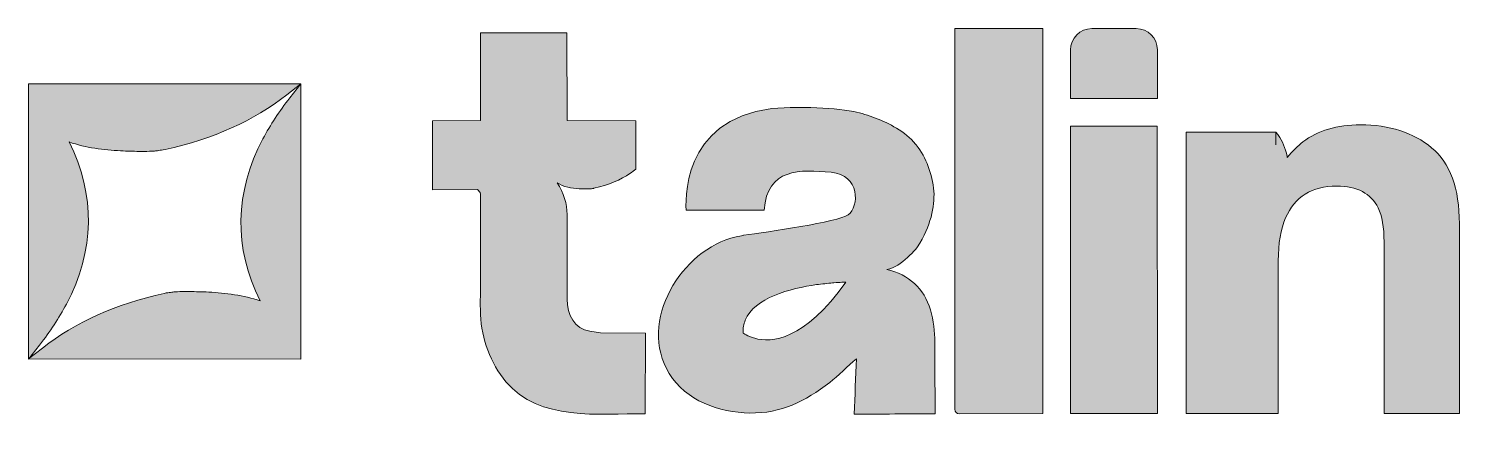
# Model space of a CAD drawing. Header units: centimetres. Extents: x -8 to 123, y -18 to 6.
# Drawn here: x 99.73 to 109.73, y -7.9 to -5.15 of the extents above; entities that cross this region are included whole.
import ezdxf

# ---------------------------------------------------------------- set-up
doc = ezdxf.new("R2010")
doc.units = ezdxf.units.CM
doc.header["$MEASUREMENT"] = 0
doc.layers.add('Layer 1', color=7, linetype='Continuous', lineweight=0)

msp = doc.modelspace()

# ---------------------------------------------------------------- hatches: boundary and pattern name
at = {"layer": 'Layer 1', "true_color": 0x000000, "transparency": 33554687}
h = msp.add_hatch(color=18, dxfattribs=at)
h.dxf.hatch_style = 2
edge = h.paths.add_edge_path()
edge.add_spline(control_points=[(103.6549, -7.2665), (103.5501, -7.2499), (103.497, -7.1514), (103.4964, -7.0409), (103.4964, -7.0409), (103.4964, -6.4491), (103.4964, -6.4491), (103.4964, -6.3739), (103.4732, -6.2994), (103.428, -6.2275), (103.4712, -6.2594), (103.5276, -6.2661), (103.582, -6.2694), (103.5886, -6.2701), (103.5972, -6.2707), (103.6052, -6.2701), (103.6145, -6.2707), (103.6224, -6.2707), (103.6304, -6.2707), (103.6417, -6.2714), (103.6516, -6.2707), (103.6596, -6.2701), (103.6622, -6.2701), (103.6642, -6.2701), (103.6662, -6.2694), (103.6709, -6.2687), (103.6755, -6.2681), (103.6801, -6.2674), (103.6815, -6.2674), (103.6828, -6.2674), (103.6841, -6.2667), (103.789, -6.2434), (103.8712, -6.2068), (103.9362, -6.1629), (103.9508, -6.1529), (103.9648, -6.1429), (103.9774, -6.1323), (103.978, -6.1316), (103.978, -6.1316), (103.9787, -6.131), (103.9787, -6.131), (103.9774, -6.131), (103.9774, -6.131), (103.9774, -6.131), (103.9774, -5.7948), (103.9774, -5.7948), (103.9774, -5.7948), (103.4964, -5.7935), (103.4964, -5.7935), (103.4964, -5.7935), (103.4951, -5.1791), (103.4951, -5.1791), (103.4951, -5.1791), (102.892, -5.1791), (102.892, -5.1791), (102.892, -5.1791), (102.8913, -5.7928), (102.8913, -5.7928), (102.8913, -5.7928), (102.5556, -5.7955), (102.5556, -5.7955), (102.5556, -5.7955), (102.5563, -6.2767), (102.5563, -6.2767), (102.5563, -6.2767), (102.8714, -6.2761), (102.8714, -6.2761), (102.8794, -6.2814), (102.8874, -6.2934), (102.892, -6.3067), (102.892, -6.4994), (102.892, -6.6921), (102.892, -6.8848), (102.892, -6.973), (102.8877, -7.0625), (102.8914, -7.1505), (102.8984, -7.3187), (102.9608, -7.4898), (103.0691, -7.6193), (103.3013, -7.8969), (103.7193, -7.8429), (104.0424, -7.8429), (104.0424, -7.8429), (104.0437, -7.2798), (104.0437, -7.2798), (104.0437, -7.2798), (103.7299, -7.2785), (103.7299, -7.2785), (103.7299, -7.2785), (103.6549, -7.2665), (103.6549, -7.2665)], knot_values=[0, 0, 0, 0, 1, 1, 1, 2, 2, 2, 3, 3, 3, 4, 4, 4, 5, 5, 5, 6, 6, 6, 7, 7, 7, 8, 8, 8, 9, 9, 9, 10, 10, 10, 11, 11, 11, 12, 12, 12, 13, 13, 13, 14, 14, 14, 15, 15, 15, 16, 16, 16, 17, 17, 17, 18, 18, 18, 19, 19, 19, 20, 20, 20, 21, 21, 21, 22, 22, 22, 23, 23, 23, 24, 24, 24, 25, 25, 25, 26, 26, 26, 27, 27, 27, 28, 28, 28, 29, 29, 29, 30, 30, 30, 30], degree=3, periodic=0)
h = msp.add_hatch(color=18, dxfattribs=at)
h.dxf.hatch_style = 2
edge = h.paths.add_edge_path()
edge.add_spline(control_points=[(106.2069, -7.8113), (106.2078, -7.8306), (106.2205, -7.8433), (106.2378, -7.8432), (106.2378, -7.8432), (106.8208, -7.8406), (106.8208, -7.8406), (106.8208, -7.8406), (106.8209, -5.1499), (106.8209, -5.1499), (106.8209, -5.1499), (106.2069, -5.15), (106.2069, -5.15), (106.2069, -5.15), (106.2069, -7.8113), (106.2069, -7.8113)], knot_values=[0, 0, 0, 0, 1, 1, 1, 2, 2, 2, 3, 3, 3, 4, 4, 4, 5, 5, 5, 5], degree=3, periodic=0)
h = msp.add_hatch(color=18, dxfattribs=at)
h.dxf.hatch_style = 2
edge = h.paths.add_edge_path()
edge.add_spline(control_points=[(107.4745, -5.1501), (107.4745, -5.1501), (107.1645, -5.1501), (107.1645, -5.1501), (107.082, -5.1501), (107.0152, -5.2169), (107.0152, -5.2994), (107.0152, -5.2994), (107.0152, -5.6381), (107.0152, -5.6381), (107.0152, -5.6381), (107.6222, -5.6381), (107.6222, -5.6381), (107.6222, -5.6381), (107.6222, -5.2978), (107.6222, -5.2978), (107.6222, -5.2162), (107.5561, -5.1501), (107.4745, -5.1501)], knot_values=[0, 0, 0, 0, 1, 1, 1, 2, 2, 2, 3, 3, 3, 4, 4, 4, 5, 5, 5, 6, 6, 6, 6], degree=3, periodic=0)
h = msp.add_hatch(color=18, dxfattribs=at)
h.dxf.hatch_style = 2
edge = h.paths.add_edge_path()
edge.add_spline(control_points=[(101.5373, -5.6132), (101.308, -5.7936), (101.0221, -5.9222), (100.6876, -5.9955), (100.6876, -5.9955), (100.6742, -5.9986), (100.6742, -5.9986), (100.6578, -6.0003), (100.6468, -6.0015), (100.6345, -6.004), (100.6248, -6.0058), (100.6171, -6.0062), (100.6056, -6.0062), (100.6056, -6.0062), (100.594, -6.007), (100.594, -6.007), (100.5722, -6.0085), (100.5477, -6.01), (100.5186, -6.0089), (100.5003, -6.009), (100.4792, -6.0079), (100.4541, -6.0066), (100.4541, -6.0066), (100.4439, -6.0061), (100.4439, -6.0061), (100.4234, -6.0076), (100.398, -6.0062), (100.3757, -6.0047), (100.2605, -5.9967), (100.1309, -5.9845), (100.0165, -5.9425), (100.2018, -6.3124), (100.1953, -6.7033), (99.9967, -7.0768), (99.9449, -7.174), (99.8838, -7.2676), (99.8097, -7.3632), (99.8097, -7.3632), (99.7331, -7.462), (99.7331, -7.462), (99.7331, -7.462), (99.7331, -5.5351), (99.7331, -5.5351), (99.7331, -5.5351), (101.6347, -5.5366), (101.6347, -5.5366), (101.6347, -5.5366), (101.5373, -5.6132), (101.5373, -5.6132)], knot_values=[0, 0, 0, 0, 1, 1, 1, 2, 2, 2, 3, 3, 3, 4, 4, 4, 5, 5, 5, 6, 6, 6, 7, 7, 7, 8, 8, 8, 9, 9, 9, 10, 10, 10, 11, 11, 11, 12, 12, 12, 13, 13, 13, 14, 14, 14, 15, 15, 15, 16, 16, 16, 16], degree=3, periodic=0)
h = msp.add_hatch(color=18, dxfattribs=at)
h.dxf.hatch_style = 2
edge = h.paths.add_edge_path()
edge.add_spline(control_points=[(101.6347, -7.462), (101.6347, -7.462), (99.7331, -7.4604), (99.7331, -7.4604), (99.7331, -7.4604), (99.8305, -7.3838), (99.8305, -7.3838), (100.0597, -7.2035), (100.3456, -7.0749), (100.6801, -7.0016), (100.6801, -7.0016), (100.6936, -6.9984), (100.6936, -6.9984), (100.7099, -6.9968), (100.7209, -6.9956), (100.733, -6.9931), (100.743, -6.9912), (100.7507, -6.9909), (100.7622, -6.9909), (100.7622, -6.9909), (100.7731, -6.9901), (100.7731, -6.9901), (100.7957, -6.9886), (100.8201, -6.987), (100.8492, -6.9882), (100.8658, -6.9881), (100.8851, -6.9891), (100.9075, -6.9901), (100.9075, -6.9901), (100.9239, -6.9909), (100.9239, -6.9909), (100.9443, -6.9895), (100.9697, -6.9909), (100.9921, -6.9924), (101.1073, -7.0003), (101.2369, -7.0126), (101.3513, -7.0545), (101.1659, -6.6846), (101.1724, -6.2937), (101.3711, -5.9203), (101.423, -5.823), (101.4841, -5.7293), (101.5581, -5.6338), (101.5581, -5.6338), (101.6347, -5.5351), (101.6347, -5.5351), (101.6347, -5.5351), (101.6347, -7.462), (101.6347, -7.462)], knot_values=[0, 0, 0, 0, 1, 1, 1, 2, 2, 2, 3, 3, 3, 4, 4, 4, 5, 5, 5, 6, 6, 6, 7, 7, 7, 8, 8, 8, 9, 9, 9, 10, 10, 10, 11, 11, 11, 12, 12, 12, 13, 13, 13, 14, 14, 14, 15, 15, 15, 16, 16, 16, 16], degree=3, periodic=0)
h = msp.add_hatch(color=18, dxfattribs=at)
h.dxf.hatch_style = 2
edge = h.paths.add_edge_path()
edge.add_spline(control_points=[(104.808, -7.3158), (104.7556, -7.3011), (104.7264, -7.2778), (104.7264, -7.2778), (104.7257, -7.2452), (104.731, -7.2159), (104.7416, -7.1893), (104.806, -7.0315), (105.0567, -6.967), (105.2405, -6.9404), (105.2584, -6.9384), (105.2777, -6.9364), (105.2982, -6.9337), (105.3175, -6.931), (105.3354, -6.929), (105.3513, -6.9284), (105.3546, -6.9277), (105.3579, -6.9277), (105.3619, -6.927), (105.3845, -6.9257), (105.4031, -6.9244), (105.417, -6.9237), (105.4349, -6.9224), (105.4455, -6.9224), (105.4455, -6.9224), (105.1529, -7.3344), (104.9227, -7.3477), (104.808, -7.3158)], knot_values=[0, 0, 0, 0, 1, 1, 1, 2, 2, 2, 3, 3, 3, 4, 4, 4, 5, 5, 5, 6, 6, 6, 7, 7, 7, 8, 8, 8, 9, 9, 9, 9], degree=3, periodic=0)
edge = h.paths.add_edge_path()
edge.add_spline(control_points=[(106.0698, -7.8429), (106.0685, -7.7524), (106.0691, -7.6652), (106.0665, -7.5734), (106.0625, -7.4203), (106.0824, -7.2678), (106.0366, -7.1168), (105.9908, -6.9657), (105.8847, -6.8698), (105.7315, -6.8352), (105.7845, -6.8272), (105.8336, -6.7873), (105.8747, -6.7513), (105.8801, -6.7467), (105.886, -6.7413), (105.8913, -6.7353), (105.8986, -6.7287), (105.9046, -6.7234), (105.9099, -6.718), (105.9185, -6.71), (105.9245, -6.7027), (105.9298, -6.6967), (105.9318, -6.6947), (105.9331, -6.6934), (105.9345, -6.6914), (105.9371, -6.6874), (105.9398, -6.6841), (105.9431, -6.6801), (105.9437, -6.6788), (105.9444, -6.6781), (105.9451, -6.6768), (106.0393, -6.529), (106.0658, -6.3972), (106.0605, -6.2874), (106.0472, -6.1662), (106.0094, -6.0537), (105.9364, -5.9639), (105.9351, -5.9619), (105.9338, -5.9606), (105.9318, -5.9579), (105.896, -5.9146), (105.8522, -5.8767), (105.7991, -5.8461), (105.7036, -5.7902), (105.6041, -5.7522), (105.5012, -5.7296), (105.4177, -5.7156), (105.3181, -5.705), (105.1994, -5.7016), (105.1543, -5.701), (105.1065, -5.7003), (105.0554, -5.701), (104.3323, -5.7104), (104.3216, -6.2918), (104.328, -6.419), (104.328, -6.419), (104.8743, -6.419), (104.8743, -6.419), (104.8937, -6.1244), (105.1261, -6.1354), (105.3414, -6.1543), (105.5446, -6.172), (105.5404, -6.3945), (105.4601, -6.4525), (105.3924, -6.501), (104.8929, -6.5729), (104.7323, -6.5949), (104.731, -6.5949), (104.7297, -6.5949), (104.7284, -6.5956), (104.7118, -6.5996), (104.6945, -6.6029), (104.6779, -6.6069), (104.2925, -6.6934), (103.99, -7.2006), (104.2096, -7.5614), (104.3263, -7.7524), (104.5598, -7.835), (104.7741, -7.8383), (104.9924, -7.8416), (105.1596, -7.7577), (105.3334, -7.624), (105.3865, -7.5834), (105.4628, -7.5048), (105.5192, -7.4589), (105.5145, -7.5867), (105.5079, -7.7178), (105.5026, -7.8469), (105.6916, -7.8456), (105.8807, -7.8443), (106.0698, -7.8429)], knot_values=[0, 0, 0, 0, 1, 1, 1, 2, 2, 2, 3, 3, 3, 4, 4, 4, 5, 5, 5, 6, 6, 6, 7, 7, 7, 8, 8, 8, 9, 9, 9, 10, 10, 10, 11, 11, 11, 12, 12, 12, 13, 13, 13, 14, 14, 14, 15, 15, 15, 16, 16, 16, 17, 17, 17, 18, 18, 18, 19, 19, 19, 20, 20, 20, 21, 21, 21, 22, 22, 22, 23, 23, 23, 24, 24, 24, 25, 25, 25, 26, 26, 26, 27, 27, 27, 28, 28, 28, 29, 29, 29, 30, 30, 30, 30], degree=3, periodic=0)
h = msp.add_hatch(color=18, dxfattribs=at)
h.dxf.hatch_style = 2
h.paths.add_polyline_path([(107.0152, -5.8321), (107.0152, -7.8416), (107.6222, -7.8423), (107.6215, -5.8314)])
h = msp.add_hatch(color=18, dxfattribs=at)
h.dxf.hatch_style = 2
edge = h.paths.add_edge_path()
edge.add_spline(control_points=[(109.733, -6.5141), (109.733, -6.2669), (109.6685, -6.0898), (109.5392, -5.9831), (109.41, -5.8764), (109.2438, -5.823), (109.0407, -5.823), (108.8784, -5.823), (108.7444, -5.8628), (108.6386, -5.9424), (108.6039, -5.9687), (108.5677, -6.0061), (108.5304, -6.0522), (108.5301, -6.0501), (108.5298, -6.0482), (108.5296, -6.0459), (108.5293, -6.0451), (108.5293, -6.0445), (108.5291, -6.0437), (108.5158, -5.9832), (108.4947, -5.9354), (108.4693, -5.8979), (108.4636, -5.889), (108.4574, -5.8811), (108.4511, -5.8732), (108.4511, -5.8732), (108.4511, -5.8841), (108.4511, -5.8841), (108.4511, -5.8841), (108.4511, -5.9619), (108.4511, -5.9619), (108.4511, -5.9619), (108.4511, -5.8737), (108.4511, -5.8737), (108.4511, -5.8737), (107.8225, -5.8737), (107.8225, -5.8737), (107.8225, -5.8737), (107.8225, -7.842), (107.8225, -7.842), (107.8225, -7.842), (108.4673, -7.842), (108.4673, -7.842), (108.4673, -7.842), (108.4673, -6.7746), (108.4673, -6.7746), (108.4673, -6.6528), (108.4841, -6.5527), (108.5178, -6.4743), (108.5827, -6.3259), (108.7023, -6.2518), (108.8766, -6.2518), (109.0184, -6.2518), (109.1146, -6.3024), (109.1651, -6.4037), (109.1927, -6.4592), (109.2066, -6.5388), (109.2066, -6.6425), (109.2066, -6.6425), (109.2066, -7.842), (109.2066, -7.842), (109.2066, -7.842), (109.7331, -7.842), (109.7331, -7.842), (109.7331, -7.842), (109.733, -6.5141), (109.733, -6.5141)], knot_values=[0, 0, 0, 0, 1, 1, 1, 2, 2, 2, 3, 3, 3, 4, 4, 4, 5, 5, 5, 6, 6, 6, 7, 7, 7, 8, 8, 8, 9, 9, 9, 10, 10, 10, 11, 11, 11, 12, 12, 12, 13, 13, 13, 14, 14, 14, 15, 15, 15, 16, 16, 16, 17, 17, 17, 18, 18, 18, 19, 19, 19, 20, 20, 20, 21, 21, 21, 22, 22, 22, 22], degree=3, periodic=0)

# ---------------------------------------------------------------- linework, layer by layer
at = {"layer": 'Layer 1'}
msp.add_lwpolyline([(107.0152, -5.8321), (107.0152, -7.8416), (107.6222, -7.8423), (107.6215, -5.8314)], close=True, dxfattribs=at)
for points, knots in [([(103.6549, -7.2665), (103.5501, -7.2499), (103.497, -7.1514), (103.4964, -7.0409), (103.4964, -7.0409), (103.4964, -6.4491), (103.4964, -6.4491), (103.4964, -6.3739), (103.4732, -6.2994), (103.428, -6.2275), (103.4712, -6.2594), (103.5276, -6.2661), (103.582, -6.2694), (103.5886, -6.2701), (103.5972, -6.2707), (103.6052, -6.2701), (103.6145, -6.2707), (103.6224, -6.2707), (103.6304, -6.2707), (103.6417, -6.2714), (103.6516, -6.2707), (103.6596, -6.2701), (103.6622, -6.2701), (103.6642, -6.2701), (103.6662, -6.2694), (103.6709, -6.2687), (103.6755, -6.2681), (103.6801, -6.2674), (103.6815, -6.2674), (103.6828, -6.2674), (103.6841, -6.2667), (103.789, -6.2434), (103.8712, -6.2068), (103.9362, -6.1629), (103.9508, -6.1529), (103.9648, -6.1429), (103.9774, -6.1323), (103.978, -6.1316), (103.978, -6.1316), (103.9787, -6.131), (103.9787, -6.131), (103.9774, -6.131), (103.9774, -6.131), (103.9774, -6.131), (103.9774, -5.7948), (103.9774, -5.7948), (103.9774, -5.7948), (103.4964, -5.7935), (103.4964, -5.7935), (103.4964, -5.7935), (103.4951, -5.1791), (103.4951, -5.1791), (103.4951, -5.1791), (102.892, -5.1791), (102.892, -5.1791), (102.892, -5.1791), (102.8913, -5.7928), (102.8913, -5.7928), (102.8913, -5.7928), (102.5556, -5.7955), (102.5556, -5.7955), (102.5556, -5.7955), (102.5563, -6.2767), (102.5563, -6.2767), (102.5563, -6.2767), (102.8714, -6.2761), (102.8714, -6.2761), (102.8794, -6.2814), (102.8874, -6.2934), (102.892, -6.3067), (102.892, -6.4994), (102.892, -6.6921), (102.892, -6.8848), (102.892, -6.973), (102.8877, -7.0625), (102.8914, -7.1505), (102.8984, -7.3187), (102.9608, -7.4898), (103.0691, -7.6193), (103.3013, -7.8969), (103.7193, -7.8429), (104.0424, -7.8429), (104.0424, -7.8429), (104.0437, -7.2798), (104.0437, -7.2798), (104.0437, -7.2798), (103.7299, -7.2785), (103.7299, -7.2785), (103.7299, -7.2785), (103.6549, -7.2665), (103.6549, -7.2665)], [0, 0, 0, 0, 1, 1, 1, 2, 2, 2, 3, 3, 3, 4, 4, 4, 5, 5, 5, 6, 6, 6, 7, 7, 7, 8, 8, 8, 9, 9, 9, 10, 10, 10, 11, 11, 11, 12, 12, 12, 13, 13, 13, 14, 14, 14, 15, 15, 15, 16, 16, 16, 17, 17, 17, 18, 18, 18, 19, 19, 19, 20, 20, 20, 21, 21, 21, 22, 22, 22, 23, 23, 23, 24, 24, 24, 25, 25, 25, 26, 26, 26, 27, 27, 27, 28, 28, 28, 29, 29, 29, 30, 30, 30, 30]), ([(106.2069, -7.8113), (106.2078, -7.8306), (106.2205, -7.8433), (106.2378, -7.8432), (106.2378, -7.8432), (106.8208, -7.8406), (106.8208, -7.8406), (106.8208, -7.8406), (106.8209, -5.1499), (106.8209, -5.1499), (106.8209, -5.1499), (106.2069, -5.15), (106.2069, -5.15), (106.2069, -5.15), (106.2069, -7.8113), (106.2069, -7.8113)], [0, 0, 0, 0, 1, 1, 1, 2, 2, 2, 3, 3, 3, 4, 4, 4, 5, 5, 5, 5]), ([(107.4745, -5.1501), (107.4745, -5.1501), (107.1645, -5.1501), (107.1645, -5.1501), (107.082, -5.1501), (107.0152, -5.2169), (107.0152, -5.2994), (107.0152, -5.2994), (107.0152, -5.6381), (107.0152, -5.6381), (107.0152, -5.6381), (107.6222, -5.6381), (107.6222, -5.6381), (107.6222, -5.6381), (107.6222, -5.2978), (107.6222, -5.2978), (107.6222, -5.2162), (107.5561, -5.1501), (107.4745, -5.1501)], [0, 0, 0, 0, 1, 1, 1, 2, 2, 2, 3, 3, 3, 4, 4, 4, 5, 5, 5, 6, 6, 6, 6]), ([(101.5373, -5.6132), (101.308, -5.7936), (101.0221, -5.9222), (100.6876, -5.9955), (100.6876, -5.9955), (100.6742, -5.9986), (100.6742, -5.9986), (100.6578, -6.0003), (100.6468, -6.0015), (100.6345, -6.004), (100.6248, -6.0058), (100.6171, -6.0062), (100.6056, -6.0062), (100.6056, -6.0062), (100.594, -6.007), (100.594, -6.007), (100.5722, -6.0085), (100.5477, -6.01), (100.5186, -6.0089), (100.5003, -6.009), (100.4792, -6.0079), (100.4541, -6.0066), (100.4541, -6.0066), (100.4439, -6.0061), (100.4439, -6.0061), (100.4234, -6.0076), (100.398, -6.0062), (100.3757, -6.0047), (100.2605, -5.9967), (100.1309, -5.9845), (100.0165, -5.9425), (100.2018, -6.3124), (100.1953, -6.7033), (99.9967, -7.0768), (99.9449, -7.174), (99.8838, -7.2676), (99.8097, -7.3632), (99.8097, -7.3632), (99.7331, -7.462), (99.7331, -7.462), (99.7331, -7.462), (99.7331, -5.5351), (99.7331, -5.5351), (99.7331, -5.5351), (101.6347, -5.5366), (101.6347, -5.5366), (101.6347, -5.5366), (101.5373, -5.6132), (101.5373, -5.6132)], [0, 0, 0, 0, 1, 1, 1, 2, 2, 2, 3, 3, 3, 4, 4, 4, 5, 5, 5, 6, 6, 6, 7, 7, 7, 8, 8, 8, 9, 9, 9, 10, 10, 10, 11, 11, 11, 12, 12, 12, 13, 13, 13, 14, 14, 14, 15, 15, 15, 16, 16, 16, 16]), ([(101.6347, -7.462), (101.6347, -7.462), (99.7331, -7.4604), (99.7331, -7.4604), (99.7331, -7.4604), (99.8305, -7.3838), (99.8305, -7.3838), (100.0597, -7.2035), (100.3456, -7.0749), (100.6801, -7.0016), (100.6801, -7.0016), (100.6936, -6.9984), (100.6936, -6.9984), (100.7099, -6.9968), (100.7209, -6.9956), (100.733, -6.9931), (100.743, -6.9912), (100.7507, -6.9909), (100.7622, -6.9909), (100.7622, -6.9909), (100.7731, -6.9901), (100.7731, -6.9901), (100.7957, -6.9886), (100.8201, -6.987), (100.8492, -6.9882), (100.8658, -6.9881), (100.8851, -6.9891), (100.9075, -6.9901), (100.9075, -6.9901), (100.9239, -6.9909), (100.9239, -6.9909), (100.9443, -6.9895), (100.9697, -6.9909), (100.9921, -6.9924), (101.1073, -7.0003), (101.2369, -7.0126), (101.3513, -7.0545), (101.1659, -6.6846), (101.1724, -6.2937), (101.3711, -5.9203), (101.423, -5.823), (101.4841, -5.7293), (101.5581, -5.6338), (101.5581, -5.6338), (101.6347, -5.5351), (101.6347, -5.5351), (101.6347, -5.5351), (101.6347, -7.462), (101.6347, -7.462)], [0, 0, 0, 0, 1, 1, 1, 2, 2, 2, 3, 3, 3, 4, 4, 4, 5, 5, 5, 6, 6, 6, 7, 7, 7, 8, 8, 8, 9, 9, 9, 10, 10, 10, 11, 11, 11, 12, 12, 12, 13, 13, 13, 14, 14, 14, 15, 15, 15, 16, 16, 16, 16]), ([(106.0698, -7.8429), (106.0685, -7.7524), (106.0691, -7.6652), (106.0665, -7.5734), (106.0625, -7.4203), (106.0824, -7.2678), (106.0366, -7.1168), (105.9908, -6.9657), (105.8847, -6.8698), (105.7315, -6.8352), (105.7845, -6.8272), (105.8336, -6.7873), (105.8747, -6.7513), (105.8801, -6.7467), (105.886, -6.7413), (105.8913, -6.7353), (105.8986, -6.7287), (105.9046, -6.7234), (105.9099, -6.718), (105.9185, -6.71), (105.9245, -6.7027), (105.9298, -6.6967), (105.9318, -6.6947), (105.9331, -6.6934), (105.9345, -6.6914), (105.9371, -6.6874), (105.9398, -6.6841), (105.9431, -6.6801), (105.9437, -6.6788), (105.9444, -6.6781), (105.9451, -6.6768), (106.0393, -6.529), (106.0658, -6.3972), (106.0605, -6.2874), (106.0472, -6.1662), (106.0094, -6.0537), (105.9364, -5.9639), (105.9351, -5.9619), (105.9338, -5.9606), (105.9318, -5.9579), (105.896, -5.9146), (105.8522, -5.8767), (105.7991, -5.8461), (105.7036, -5.7902), (105.6041, -5.7522), (105.5012, -5.7296), (105.4177, -5.7156), (105.3181, -5.705), (105.1994, -5.7016), (105.1543, -5.701), (105.1065, -5.7003), (105.0554, -5.701), (104.3323, -5.7104), (104.3216, -6.2918), (104.328, -6.419), (104.328, -6.419), (104.8743, -6.419), (104.8743, -6.419), (104.8937, -6.1244), (105.1261, -6.1354), (105.3414, -6.1543), (105.5446, -6.172), (105.5404, -6.3945), (105.4601, -6.4525), (105.3924, -6.501), (104.8929, -6.5729), (104.7323, -6.5949), (104.731, -6.5949), (104.7297, -6.5949), (104.7284, -6.5956), (104.7118, -6.5996), (104.6945, -6.6029), (104.6779, -6.6069), (104.2925, -6.6934), (103.99, -7.2006), (104.2096, -7.5614), (104.3263, -7.7524), (104.5598, -7.835), (104.7741, -7.8383), (104.9924, -7.8416), (105.1596, -7.7577), (105.3334, -7.624), (105.3865, -7.5834), (105.4628, -7.5048), (105.5192, -7.4589), (105.5145, -7.5867), (105.5079, -7.7178), (105.5026, -7.8469), (105.6916, -7.8456), (105.8807, -7.8443), (106.0698, -7.8429)], [0, 0, 0, 0, 1, 1, 1, 2, 2, 2, 3, 3, 3, 4, 4, 4, 5, 5, 5, 6, 6, 6, 7, 7, 7, 8, 8, 8, 9, 9, 9, 10, 10, 10, 11, 11, 11, 12, 12, 12, 13, 13, 13, 14, 14, 14, 15, 15, 15, 16, 16, 16, 17, 17, 17, 18, 18, 18, 19, 19, 19, 20, 20, 20, 21, 21, 21, 22, 22, 22, 23, 23, 23, 24, 24, 24, 25, 25, 25, 26, 26, 26, 27, 27, 27, 28, 28, 28, 29, 29, 29, 30, 30, 30, 30]), ([(109.733, -6.5141), (109.733, -6.2669), (109.6685, -6.0898), (109.5392, -5.9831), (109.41, -5.8764), (109.2438, -5.823), (109.0407, -5.823), (108.8784, -5.823), (108.7444, -5.8628), (108.6386, -5.9424), (108.6039, -5.9687), (108.5677, -6.0061), (108.5304, -6.0522), (108.5301, -6.0501), (108.5298, -6.0482), (108.5296, -6.0459), (108.5293, -6.0451), (108.5293, -6.0445), (108.5291, -6.0437), (108.5158, -5.9832), (108.4947, -5.9354), (108.4693, -5.8979), (108.4636, -5.889), (108.4574, -5.8811), (108.4511, -5.8732), (108.4511, -5.8732), (108.4511, -5.8841), (108.4511, -5.8841), (108.4511, -5.8841), (108.4511, -5.9619), (108.4511, -5.9619), (108.4511, -5.9619), (108.4511, -5.8737), (108.4511, -5.8737), (108.4511, -5.8737), (107.8225, -5.8737), (107.8225, -5.8737), (107.8225, -5.8737), (107.8225, -7.842), (107.8225, -7.842), (107.8225, -7.842), (108.4673, -7.842), (108.4673, -7.842), (108.4673, -7.842), (108.4673, -6.7746), (108.4673, -6.7746), (108.4673, -6.6528), (108.4841, -6.5527), (108.5178, -6.4743), (108.5827, -6.3259), (108.7023, -6.2518), (108.8766, -6.2518), (109.0184, -6.2518), (109.1146, -6.3024), (109.1651, -6.4037), (109.1927, -6.4592), (109.2066, -6.5388), (109.2066, -6.6425), (109.2066, -6.6425), (109.2066, -7.842), (109.2066, -7.842), (109.2066, -7.842), (109.7331, -7.842), (109.7331, -7.842), (109.7331, -7.842), (109.733, -6.5141), (109.733, -6.5141)], [0, 0, 0, 0, 1, 1, 1, 2, 2, 2, 3, 3, 3, 4, 4, 4, 5, 5, 5, 6, 6, 6, 7, 7, 7, 8, 8, 8, 9, 9, 9, 10, 10, 10, 11, 11, 11, 12, 12, 12, 13, 13, 13, 14, 14, 14, 15, 15, 15, 16, 16, 16, 17, 17, 17, 18, 18, 18, 19, 19, 19, 20, 20, 20, 21, 21, 21, 22, 22, 22, 22]), ([(104.808, -7.3158), (104.7556, -7.3011), (104.7264, -7.2778), (104.7264, -7.2778), (104.7257, -7.2452), (104.731, -7.2159), (104.7416, -7.1893), (104.806, -7.0315), (105.0567, -6.967), (105.2405, -6.9404), (105.2584, -6.9384), (105.2777, -6.9364), (105.2982, -6.9337), (105.3175, -6.931), (105.3354, -6.929), (105.3513, -6.9284), (105.3546, -6.9277), (105.3579, -6.9277), (105.3619, -6.927), (105.3845, -6.9257), (105.4031, -6.9244), (105.417, -6.9237), (105.4349, -6.9224), (105.4455, -6.9224), (105.4455, -6.9224), (105.1529, -7.3344), (104.9227, -7.3477), (104.808, -7.3158)], [0, 0, 0, 0, 1, 1, 1, 2, 2, 2, 3, 3, 3, 4, 4, 4, 5, 5, 5, 6, 6, 6, 7, 7, 7, 8, 8, 8, 9, 9, 9, 9])]:
    msp.add_open_spline(points, degree=3, knots=knots, dxfattribs=at)

doc.saveas('drawing.dxf')
